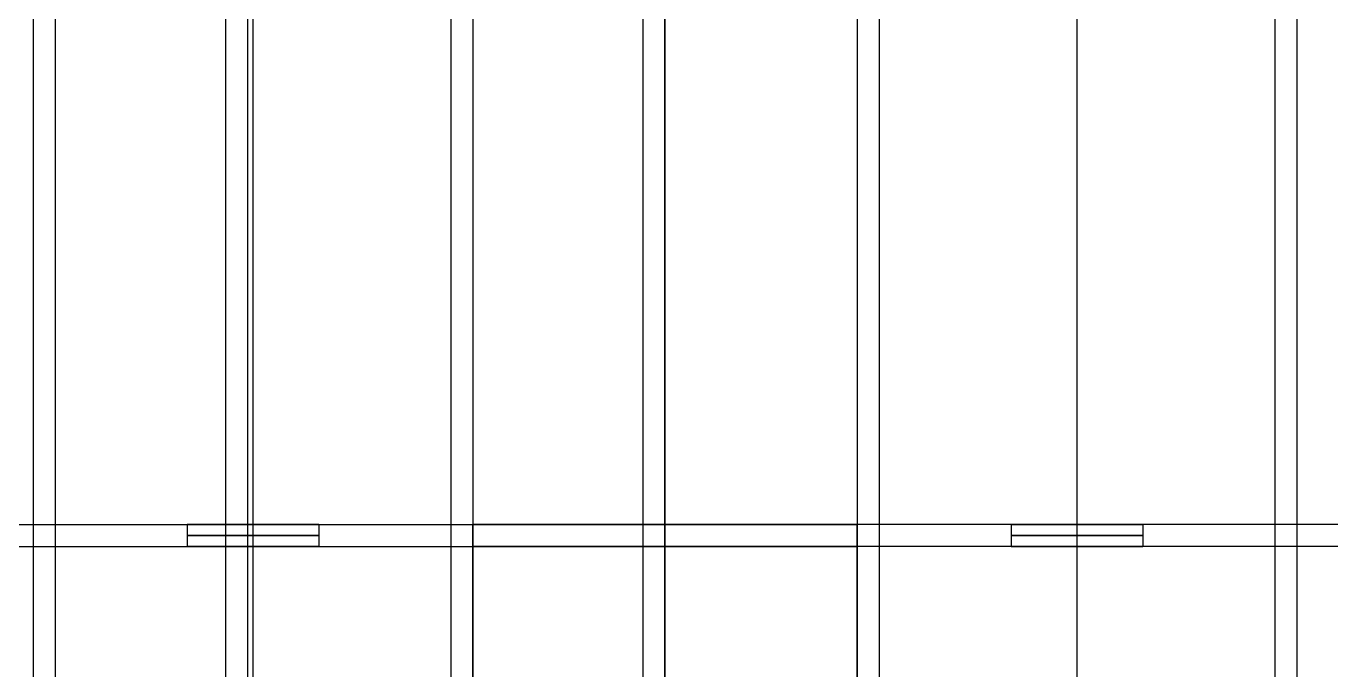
# Model space of a CAD drawing. Header units: millimetres. Extents: x -6529 to 809, y -8611 to 207.
# Drawn here: x 92.9 to 211.6, y -7908.7 to -7850.1 of the extents above; entities that cross this region are included whole.
import ezdxf

# ---------------------------------------------------------------- set-up
doc = ezdxf.new("R2010")
doc.units = ezdxf.units.MM
doc.header["$MEASUREMENT"] = 0
doc.layers.add('platen', color=7, linetype='Continuous', true_color=0x007f00)
doc.layers.add('staal', color=5, linetype='Continuous', true_color=0x0000ff)

# ---------------------------------------------------------------- blocks, each defined once
blk = doc.blocks.new('top plaat')
at = {"layer": 'platen'}
for p, q in [((658, -1276), (658, 40)), ((658, -1276, 18), (658, 40, 18))]:
    blk.add_line(p, q, dxfattribs=at)
blk = doc.blocks.new('plaat base')
at = {"layer": 'platen'}
for p, q in [((658, -1200), (658, 0)), ((658, -1200, 18), (658, 0, 18))]:
    blk.add_line(p, q, dxfattribs=at)

msp = doc.modelspace()

# ---------------------------------------------------------------- linework, layer by layer
at = {"layer": 'staal'}
for p, q in [((107.53, -7895.5, 1972), (107.53, -7897.5, 1972)), ((113.53, -7895.5, 1978), (113.53, -7897.5, 1978)), ((113.53, -7895.5, 1966), (113.53, -7897.5, 1966)), ((119.53, -7895.5, 1972), (119.53, -7897.5, 1972)), ((133.53, -7895.5, 20), (133.53, -7897.5, 20)), ((168.53, -7895.5, 1972), (168.53, -7897.5, 1972)), ((182.53, -7895.5, 20), (182.53, -7897.5, 20)), ((188.53, -7895.5, 26), (188.53, -7897.5, 26)), ((188.53, -7895.5, 14), (188.53, -7897.5, 14)), ((194.53, -7895.5, 20), (194.53, -7897.5, 20))]:
    msp.add_line(p, q, dxfattribs=at)
for points in [[(93.53, -7335), (93.53, -7652.75), (93.53, -7970.5)], [(93.53, -7335, 40), (93.53, -7652.75, 40), (93.53, -7970.5, 40)], [(95.53, -7335, 2), (95.53, -7652.75, 2), (95.53, -7970.5, 2)], [(95.53, -7335, 38), (95.53, -7652.75, 38), (95.53, -7970.5, 38)], [(111.03, -7335, 40), (111.03, -7644, 40), (111.03, -7953, 40)], [(111.03, -7335), (111.03, -7644), (111.03, -7953)], [(113.03, -7335, 2), (113.03, -7644, 2), (113.03, -7953, 2)], [(113.03, -7335, 38), (113.03, -7644, 38), (113.03, -7953, 38)], [(131.53, -7335, 2), (131.53, -7652.75, 2), (131.53, -7970.5, 2)], [(131.53, -7335, 38), (131.53, -7652.75, 38), (131.53, -7970.5, 38)], [(133.53, -7335), (133.53, -7652.75), (133.53, -7970.5)], [(133.53, -7335, 40), (133.53, -7652.75, 40), (133.53, -7970.5, 40)], [(149.03, -7335, 2), (149.03, -7644, 2), (149.03, -7953, 2)], [(149.03, -7335, 38), (149.03, -7644, 38), (149.03, -7953, 38)], [(151.03, -7335, 40), (151.03, -7644, 40), (151.03, -7953, 40)], [(151.03, -7335), (151.03, -7644), (151.03, -7953)], [(168.53, -7335, 1952), (168.53, -7652.75, 1952), (168.53, -7970.5, 1952)], [(168.53, -7335, 1992), (168.53, -7652.75, 1992), (168.53, -7970.5, 1992)], [(170.53, -7335, 1954), (170.53, -7652.75, 1954), (170.53, -7970.5, 1954)], [(170.53, -7335, 1990), (170.53, -7652.75, 1990), (170.53, -7970.5, 1990)], [(206.53, -7335, 1954), (206.53, -7652.75, 1954), (206.53, -7970.5, 1954)], [(206.53, -7335, 1990), (206.53, -7652.75, 1990), (206.53, -7970.5, 1990)], [(208.53, -7335, 1952), (208.53, -7652.75, 1952), (208.53, -7970.5, 1952)], [(208.53, -7335, 1992), (208.53, -7652.75, 1992), (208.53, -7970.5, 1992)], [(93.53, -7846.5, 20), (93.53, -7878, 20), (93.53, -7909.5, 20)], [(95.53, -7846.5, 20), (95.53, -7878, 20), (95.53, -7909.5, 20)], [(113.53, -7846.5), (113.53, -7878), (113.53, -7909.5)], [(113.53, -7846.5, 40), (113.53, -7878, 40), (113.53, -7909.5, 40)], [(113.53, -7846.5, 2), (113.53, -7878, 2), (113.53, -7909.5, 2)], [(113.53, -7846.5, 38), (113.53, -7878, 38), (113.53, -7909.5, 38)], [(131.53, -7846.5, 20), (131.53, -7878, 20), (131.53, -7909.5, 20)], [(133.53, -7846.5, 20), (133.53, -7878, 20), (133.53, -7909.5, 20)], [(168.53, -7846.5, 1972), (168.53, -7878, 1972), (168.53, -7909.5, 1972)], [(170.53, -7846.5, 1972), (170.53, -7878, 1972), (170.53, -7909.5, 1972)], [(188.53, -7846.5, 1952), (188.53, -7878, 1952), (188.53, -7909.5, 1952)], [(188.53, -7846.5, 1992), (188.53, -7878, 1992), (188.53, -7909.5, 1992)], [(188.53, -7846.5, 1954), (188.53, -7878, 1954), (188.53, -7909.5, 1954)], [(188.53, -7846.5, 1990), (188.53, -7878, 1990), (188.53, -7909.5, 1990)], [(206.53, -7846.5, 1972), (206.53, -7878, 1972), (206.53, -7909.5, 1972)], [(208.53, -7846.5, 1972), (208.53, -7878, 1972), (208.53, -7909.5, 1972)], [(-466.97, -7895.5, 1952), (-149.22, -7895.5, 1952), (168.53, -7895.5, 1952)], [(-466.97, -7895.5, 1992), (-149.22, -7895.5, 1992), (168.53, -7895.5, 1992)], [(44.53, -7895.5, 1972), (76.03, -7895.5, 1972), (107.53, -7895.5, 1972)], [(119.53, -7895.5, 1972), (144.03, -7895.5, 1972), (168.53, -7895.5, 1972)], [(133.53, -7895.5), (133.53, -7915.5), (133.53, -7935.5)], [(769.03, -7895.5), (451.28, -7895.5), (133.53, -7895.5)], [(769.03, -7895.5, 40), (451.28, -7895.5, 40), (133.53, -7895.5, 40)], [(133.53, -7935.5, 40), (133.53, -7915.5, 40), (133.53, -7895.5, 40)], [(133.53, -7895.5, 40), (133.53, -7895.5, 20), (133.53, -7895.5)], [(182.53, -7895.5, 20), (158.03, -7895.5, 20), (133.53, -7895.5, 20)], [(168.53, -7895.5, 1952), (168.53, -7915.5, 1952), (168.53, -7935.5, 1952)], [(168.53, -7935.5, 1992), (168.53, -7915.5, 1992), (168.53, -7895.5, 1992)], [(168.53, -7895.5, 1992), (168.53, -7895.5, 1972), (168.53, -7895.5, 1952)], [(257.53, -7895.5, 20), (226.03, -7895.5, 20), (194.53, -7895.5, 20)], [(-466.97, -7897.5, 1954), (-149.22, -7897.5, 1954), (168.53, -7897.5, 1954)], [(-466.97, -7897.5, 1990), (-149.22, -7897.5, 1990), (168.53, -7897.5, 1990)], [(44.53, -7897.5, 1972), (76.03, -7897.5, 1972), (107.53, -7897.5, 1972)], [(119.53, -7897.5, 1972), (144.03, -7897.5, 1972), (168.53, -7897.5, 1972)], [(769.03, -7897.5, 2), (451.28, -7897.5, 2), (133.53, -7897.5, 2)], [(133.53, -7933.5, 2), (133.53, -7915.5, 2), (133.53, -7897.5, 2)], [(769.03, -7897.5, 38), (451.28, -7897.5, 38), (133.53, -7897.5, 38)], [(133.53, -7897.5, 2), (133.53, -7897.5, 20), (133.53, -7897.5, 38)], [(133.53, -7897.5, 38), (133.53, -7915.5, 38), (133.53, -7933.5, 38)], [(182.53, -7897.5, 20), (158.03, -7897.5, 20), (133.53, -7897.5, 20)], [(168.53, -7933.5, 1954), (168.53, -7915.5, 1954), (168.53, -7897.5, 1954)], [(168.53, -7897.5, 1954), (168.53, -7897.5, 1972), (168.53, -7897.5, 1990)], [(168.53, -7897.5, 1990), (168.53, -7915.5, 1990), (168.53, -7933.5, 1990)], [(257.53, -7897.5, 20), (226.03, -7897.5, 20), (194.53, -7897.5, 20)]]:
    msp.add_open_spline(points, degree=2, dxfattribs=at)
for points, weights, knots in [([(113.53, -7895.5, 1978), (119.53, -7895.5, 1978), (119.53, -7895.5, 1972), (119.53, -7895.5, 1966), (113.53, -7895.5, 1966), (107.53, -7895.5, 1966), (107.53, -7895.5, 1972), (107.53, -7895.5, 1978), (113.53, -7895.5, 1978)], [1, 0.707106781187, 1, 0.707106781187, 1, 0.707106781187, 1, 0.707106781187, 1], [0, 0, 0, 7.853982, 7.853982, 15.707963, 15.707963, 23.561945, 23.561945, 31.415927, 31.415927, 31.415927]), ([(188.53, -7895.5, 26), (182.53, -7895.5, 26), (182.53, -7895.5, 20), (182.53, -7895.5, 14), (188.53, -7895.5, 14), (194.53, -7895.5, 14), (194.53, -7895.5, 20), (194.53, -7895.5, 26), (188.53, -7895.5, 26)], [1, 0.707106781187, 1, 0.707106781187, 1, 0.707106781187, 1, 0.707106781187, 1], [0, 0, 0, 7.853982, 7.853982, 15.707963, 15.707963, 23.561945, 23.561945, 31.415927, 31.415927, 31.415927]), ([(113.53, -7896.5, 1978), (119.53, -7896.5, 1978), (119.53, -7896.5, 1972), (119.53, -7896.5, 1966), (113.53, -7896.5, 1966), (107.53, -7896.5, 1966), (107.53, -7896.5, 1972), (107.53, -7896.5, 1978), (113.53, -7896.5, 1978)], [1, 0.707106781187, 1, 0.707106781187, 1, 0.707106781187, 1, 0.707106781187, 1], [0, 0, 0, 7.853982, 7.853982, 15.707963, 15.707963, 23.561945, 23.561945, 31.415927, 31.415927, 31.415927]), ([(188.53, -7896.5, 26), (182.53, -7896.5, 26), (182.53, -7896.5, 20), (182.53, -7896.5, 14), (188.53, -7896.5, 14), (194.53, -7896.5, 14), (194.53, -7896.5, 20), (194.53, -7896.5, 26), (188.53, -7896.5, 26)], [1, 0.707106781187, 1, 0.707106781187, 1, 0.707106781187, 1, 0.707106781187, 1], [0, 0, 0, 7.853982, 7.853982, 15.707963, 15.707963, 23.561945, 23.561945, 31.415927, 31.415927, 31.415927]), ([(113.53, -7897.5, 1978), (107.53, -7897.5, 1978), (107.53, -7897.5, 1972), (107.53, -7897.5, 1966), (113.53, -7897.5, 1966), (119.53, -7897.5, 1966), (119.53, -7897.5, 1972), (119.53, -7897.5, 1978), (113.53, -7897.5, 1978)], [1, 0.707106781187, 1, 0.707106781187, 1, 0.707106781187, 1, 0.707106851018, 0.999999860338], [-31.415927, -31.415927, -31.415927, -23.561944, -23.561944, -15.707962, -15.707962, -7.85398, -7.85398, 0, 0, 0]), ([(188.53, -7897.5, 26), (194.53, -7897.5, 26), (194.53, -7897.5, 20), (194.53, -7897.5, 14), (188.53, -7897.5, 14), (182.53, -7897.5, 14), (182.53, -7897.5, 20), (182.53, -7897.5, 26), (188.53, -7897.5, 26)], [1, 0.707106781187, 1, 0.707106781187, 1, 0.707106781187, 1, 0.707106851018, 0.999999860338], [-31.415927, -31.415927, -31.415927, -23.561944, -23.561944, -15.707962, -15.707962, -7.85398, -7.85398, 0, 0, 0])]:
    msp.add_rational_spline(points, weights, degree=2, knots=knots, dxfattribs=at)

# ---------------------------------------------------------------- block references
at = {"layer": 'platen'}
for name, p in [('top plaat', (-506.97, -7335, 1992)), ('plaat base', (-506.97, -7353, 40))]:
    msp.add_blockref(name, p, dxfattribs=at)

doc.saveas('drawing.dxf')
